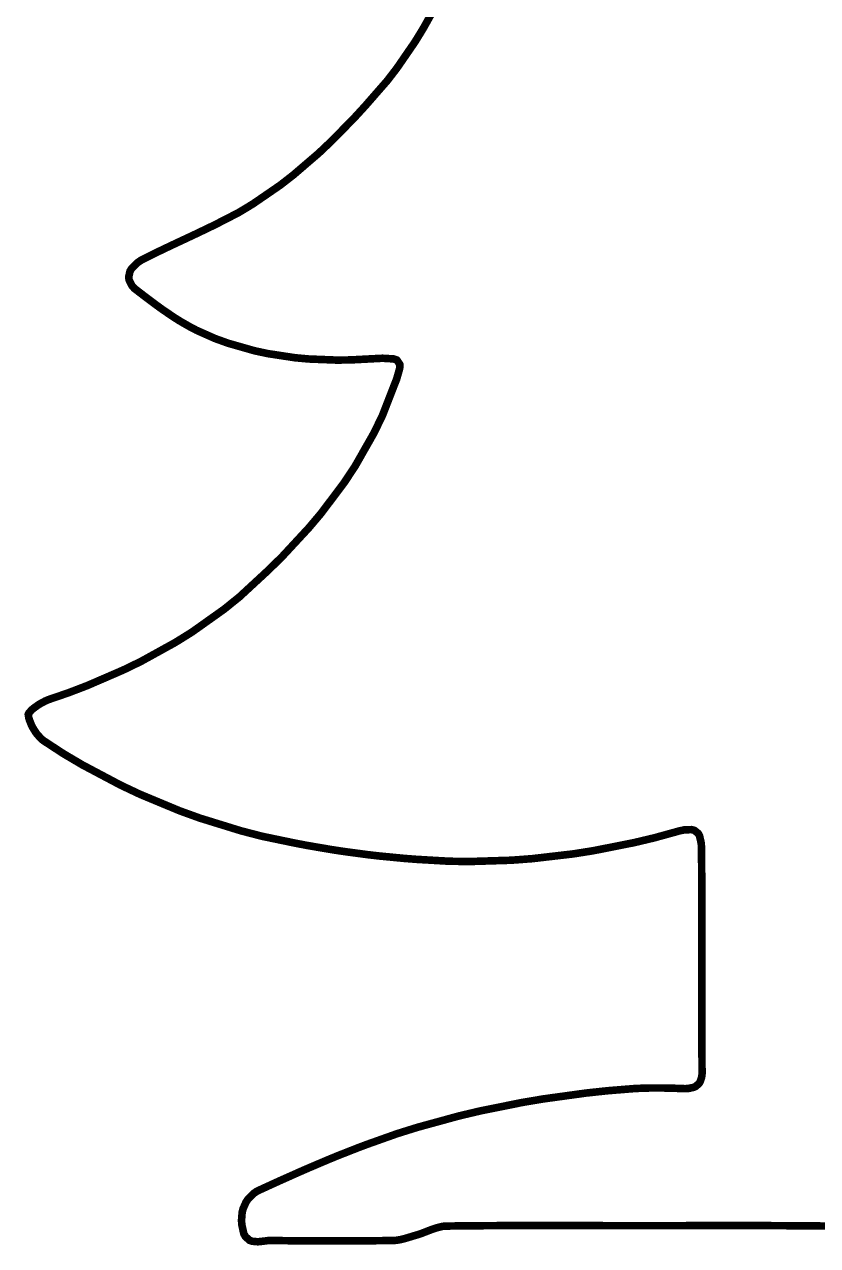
# Model space of a CAD drawing. Extents: x -52 to 52, y -140 to 13.
# Drawn here: x -52.1 to -2.3, y -140.2 to -63.4 of the extents above; entities that cross this region are included whole.
import ezdxf

# ---------------------------------------------------------------- set-up
doc = ezdxf.new("R2010")
doc.units = 0
doc.header["$MEASUREMENT"] = 0
doc.layers.get('0').update_dxf_attribs({"linetype": 'CONTINUOUS'})

msp = doc.modelspace()

# ---------------------------------------------------------------- linework, layer by layer
at = {"const_width": 0.478}
for points in [[(-27.067, -63.67), (-26.586, -62.809)], [(-27.584, -64.512), (-27.067, -63.67)], [(-28.712, -66.15), (-27.584, -64.512)], [(-29.323, -66.945), (-28.712, -66.15)], [(-29.992, -67.711), (-29.323, -66.945)], [(-30.694, -68.515), (-29.992, -67.711)], [(-31.409, -69.296), (-30.694, -68.515)], [(-32.147, -70.047), (-31.409, -69.296)], [(-32.886, -70.797), (-32.147, -70.047)], [(-33.646, -71.516), (-32.886, -70.797)], [(-35.231, -72.876), (-33.646, -71.516)], [(-36.054, -73.516), (-35.231, -72.876)], [(-36.917, -74.109), (-36.054, -73.516)], [(-38.684, -75.248), (-37.781, -74.702)], [(-37.781, -74.702), (-36.917, -74.109)], [(-39.636, -75.737), (-38.684, -75.248)], [(-41.26, -76.536), (-40.444, -76.144)], [(-40.444, -76.144), (-40.038, -75.944)], [(-40.038, -75.944), (-39.636, -75.737)], [(-42.49, -77.113), (-41.67, -76.729)], [(-41.67, -76.729), (-41.26, -76.536)], [(-44.125, -77.893), (-43.718, -77.695)], [(-43.718, -77.695), (-42.9, -77.305)], [(-42.9, -77.305), (-42.49, -77.113)], [(-45.222, -78.575), (-45.052, -78.406)], [(-45.052, -78.406), (-44.82, -78.246)], [(-44.82, -78.246), (-44.529, -78.098)], [(-44.529, -78.098), (-44.125, -77.893)], [(-45.585, -79.282), (-45.542, -79.102)], [(-45.564, -79.465), (-45.585, -79.282)], [(-45.542, -79.102), (-45.499, -78.921)], [(-45.499, -78.921), (-45.391, -78.744)], [(-45.391, -78.744), (-45.222, -78.575)], [(-45.475, -79.647), (-45.564, -79.465)], [(-45.387, -79.828), (-45.475, -79.647)], [(-45.231, -80.008), (-45.387, -79.828)], [(-45.006, -80.181), (-45.231, -80.008)], [(-44.687, -80.426), (-45.006, -80.181)], [(-44.366, -80.672), (-44.687, -80.426)], [(-44.04, -80.913), (-44.366, -80.672)], [(-43.714, -81.155), (-44.04, -80.913)], [(-43.384, -81.391), (-43.714, -81.155)], [(-43.048, -81.618), (-43.384, -81.391)], [(-42.712, -81.844), (-43.048, -81.618)], [(-42.371, -82.06), (-42.712, -81.844)], [(-41.674, -82.459), (-42.371, -82.06)], [(-41.319, -82.643), (-41.674, -82.459)], [(-40.955, -82.805), (-41.319, -82.643)], [(-40.15, -83.163), (-40.955, -82.805)], [(-39.33, -83.458), (-40.15, -83.163)], [(-38.5, -83.695), (-39.33, -83.458)], [(-37.669, -83.932), (-38.5, -83.695)], [(-36.827, -84.111), (-37.669, -83.932)], [(-35.123, -84.37), (-36.827, -84.111)], [(-34.263, -84.448), (-35.123, -84.37)], [(-32.526, -84.517), (-34.263, -84.448)], [(-31.651, -84.508), (-32.526, -84.517)], [(-30.77, -84.461), (-31.651, -84.508)], [(-30.116, -84.427), (-30.77, -84.461)], [(-29.628, -84.402), (-30.116, -84.427)], [(-29.28, -84.422), (-29.628, -84.402)], [(-28.931, -84.443), (-29.28, -84.422)], [(-28.722, -84.509), (-28.931, -84.443)], [(-28.625, -84.657), (-28.722, -84.509)], [(-28.528, -84.805), (-28.625, -84.657)], [(-28.741, -85.728), (-28.642, -85.381)], [(-28.642, -85.381), (-28.543, -85.034)], [(-28.543, -85.034), (-28.528, -84.805)], [(-29.165, -86.81), (-28.925, -86.193)], [(-28.925, -86.193), (-28.741, -85.728)], [(-29.619, -87.978), (-29.165, -86.81)], [(-30.153, -89.087), (-29.619, -87.978)], [(-31.357, -91.204), (-30.153, -89.087)], [(-32.027, -92.213), (-31.357, -91.204)], [(-32.754, -93.18), (-32.027, -92.213)], [(-33.48, -94.147), (-32.754, -93.18)], [(-34.263, -95.072), (-33.48, -94.147)], [(-35.917, -96.857), (-34.263, -95.072)], [(-36.788, -97.715), (-35.917, -96.857)], [(-37.692, -98.55), (-36.788, -97.715)], [(-38.619, -99.406), (-37.692, -98.55)], [(-39.589, -100.188), (-38.619, -99.406)], [(-41.607, -101.622), (-39.589, -100.188)], [(-43.732, -102.869), (-42.653, -102.273)], [(-42.653, -102.273), (-41.607, -101.622)], [(-44.811, -103.465), (-43.732, -102.869)], [(-45.923, -104.004), (-44.811, -103.465)], [(-48.2, -104.989), (-47.061, -104.497)], [(-47.061, -104.497), (-45.923, -104.004)], [(-50.552, -105.842), (-49.365, -105.435)], [(-49.365, -105.435), (-48.2, -104.989)], [(-51.301, -106.221), (-51.146, -106.124)], [(-51.146, -106.124), (-50.992, -106.041)], [(-50.992, -106.041), (-50.837, -105.958)], [(-50.837, -105.958), (-50.684, -105.888)], [(-50.684, -105.888), (-50.552, -105.842)], [(-51.904, -106.793), (-51.859, -106.708)], [(-51.893, -106.859), (-51.904, -106.793)], [(-51.867, -107.011), (-51.893, -106.859)], [(-51.859, -106.708), (-51.777, -106.614)], [(-51.777, -106.614), (-51.695, -106.521)], [(-51.695, -106.521), (-51.575, -106.419)], [(-51.575, -106.419), (-51.301, -106.221)], [(-51.821, -107.169), (-51.867, -107.011)], [(-51.693, -107.484), (-51.821, -107.169)], [(-51.612, -107.641), (-51.693, -107.484)], [(-51.518, -107.79), (-51.612, -107.641)], [(-51.424, -107.939), (-51.518, -107.79)], [(-51.317, -108.079), (-51.424, -107.939)], [(-51.201, -108.204), (-51.317, -108.079)], [(-51.085, -108.328), (-51.201, -108.204)], [(-50.959, -108.437), (-51.085, -108.328)], [(-50.829, -108.522), (-50.959, -108.437)], [(-49.68, -109.273), (-50.829, -108.522)], [(-48.505, -109.967), (-49.68, -109.273)], [(-46.105, -111.24), (-48.505, -109.967)], [(-44.88, -111.819), (-46.105, -111.24)], [(-42.382, -112.859), (-44.88, -111.819)], [(-41.109, -113.319), (-42.382, -112.859)], [(-38.517, -114.12), (-41.109, -113.319)], [(-37.198, -114.461), (-38.517, -114.12)], [(-35.856, -114.74), (-37.198, -114.461)], [(-12.532, -114.559), (-13.805, -114.862)], [(-11.266, -114.21), (-12.532, -114.559)], [(-10.92, -114.114), (-11.266, -114.21)], [(-10.64, -114.058), (-10.92, -114.114)], [(-10.191, -114.043), (-10.64, -114.058)], [(-10.022, -114.084), (-10.191, -114.043)], [(-9.896, -114.183), (-10.022, -114.084)], [(-9.77, -114.283), (-9.896, -114.183)], [(-9.687, -114.44), (-9.77, -114.283)], [(-9.635, -114.666), (-9.687, -114.44)], [(-35.106, -114.896), (-35.856, -114.74)], [(-34.352, -115.039), (-35.106, -114.896)], [(-33.594, -115.169), (-34.352, -115.039)], [(-32.836, -115.298), (-33.594, -115.169)], [(-32.075, -115.414), (-32.836, -115.298)], [(-30.549, -115.618), (-32.075, -115.414)], [(-16.36, -115.368), (-17.644, -115.571)], [(-13.805, -114.862), (-16.36, -115.368)], [(-9.583, -114.891), (-9.635, -114.666)], [(-9.562, -115.183), (-9.583, -114.891)], [(-9.56, -115.553), (-9.562, -115.183)], [(-29.785, -115.706), (-30.549, -115.618)], [(-29.019, -115.779), (-29.785, -115.706)], [(-28.254, -115.853), (-29.019, -115.779)], [(-27.489, -115.912), (-28.254, -115.853)], [(-26.724, -115.956), (-27.489, -115.912)], [(-25.416, -116.032), (-26.724, -115.956)], [(-24.113, -116.048), (-25.416, -116.032)], [(-21.515, -115.967), (-24.113, -116.048)], [(-20.221, -115.87), (-21.515, -115.967)], [(-17.644, -115.571), (-20.221, -115.87)], [(-9.552, -116.688), (-9.56, -115.553)], [(-9.548, -117.823), (-9.552, -116.688)], [(-9.546, -118.958), (-9.548, -117.823)], [(-9.544, -120.093), (-9.546, -118.958)], [(-9.544, -124.633), (-9.544, -120.093)], [(-9.543, -125.768), (-9.544, -124.633)], [(-9.541, -126.903), (-9.543, -125.768)], [(-9.537, -128.038), (-9.541, -126.903)], [(-9.53, -129.173), (-9.537, -128.038)], [(-9.528, -129.404), (-9.53, -129.173)], [(-9.73, -130.02), (-9.653, -129.902)], [(-9.653, -129.902), (-9.602, -129.748)], [(-9.602, -129.748), (-9.552, -129.594)], [(-9.552, -129.594), (-9.528, -129.404)], [(-19.501, -130.976), (-16.817, -130.607)], [(-16.817, -130.607), (-15.467, -130.462)], [(-15.467, -130.462), (-14.11, -130.352)], [(-14.11, -130.352), (-13.837, -130.33)], [(-13.837, -130.33), (-13.564, -130.315)], [(-13.564, -130.315), (-13.29, -130.305)], [(-13.29, -130.305), (-13.016, -130.295)], [(-13.016, -130.295), (-12.742, -130.29)], [(-12.742, -130.29), (-12.469, -130.289)], [(-12.469, -130.289), (-12.195, -130.289)], [(-12.195, -130.289), (-11.921, -130.292)], [(-11.921, -130.292), (-11.647, -130.298)], [(-11.647, -130.298), (-11.373, -130.304)], [(-11.373, -130.304), (-11.099, -130.313)], [(-11.099, -130.313), (-10.825, -130.324)], [(-10.825, -130.324), (-10.599, -130.332)], [(-10.599, -130.332), (-10.405, -130.323)], [(-10.405, -130.323), (-10.24, -130.289)], [(-10.24, -130.289), (-10.076, -130.255)], [(-10.076, -130.255), (-9.942, -130.196)], [(-9.942, -130.196), (-9.73, -130.02)], [(-23.486, -131.734), (-22.161, -131.467)], [(-22.161, -131.467), (-20.836, -131.2)], [(-20.836, -131.2), (-19.501, -130.976)], [(-27.413, -132.76), (-24.802, -132.045)], [(-24.802, -132.045), (-23.486, -131.734)], [(-28.707, -133.164), (-27.413, -132.76)], [(-31.225, -134.072), (-30.609, -133.84)], [(-30.609, -133.84), (-29.99, -133.62)], [(-29.99, -133.62), (-28.707, -133.164)], [(-33.06, -134.805), (-32.451, -134.554)], [(-32.451, -134.554), (-31.838, -134.313)], [(-31.838, -134.313), (-31.225, -134.072)], [(-34.877, -135.584), (-34.273, -135.32)], [(-34.273, -135.32), (-33.06, -134.805)], [(-36.681, -136.394), (-36.081, -136.121)], [(-36.081, -136.121), (-35.479, -135.853)], [(-35.479, -135.853), (-34.877, -135.584)], [(-37.898, -137.092), (-37.728, -136.923)], [(-37.728, -136.923), (-37.521, -136.78)], [(-37.521, -136.78), (-37.279, -136.669)], [(-37.279, -136.669), (-36.681, -136.394)], [(-38.394, -137.886), (-38.202, -137.455)], [(-38.202, -137.455), (-38.068, -137.26)], [(-38.068, -137.26), (-37.898, -137.092)], [(-38.49, -138.624), (-38.471, -138.373)], [(-38.471, -138.373), (-38.452, -138.122)], [(-38.452, -138.122), (-38.394, -137.886)], [(-38.47, -138.89), (-38.49, -138.624)], [(-38.41, -139.166), (-38.47, -138.89)], [(-38.347, -139.452), (-38.41, -139.166)], [(-26.544, -139.195), (-26.707, -139.254)], [(-26.382, -139.135), (-26.544, -139.195)], [(-26.219, -139.081), (-26.382, -139.135)], [(-25.894, -139.001), (-26.219, -139.081)], [(-25.731, -138.976), (-25.894, -139.001)], [(-25.567, -138.973), (-25.731, -138.976)], [(-24.59, -138.959), (-25.567, -138.973)], [(-23.613, -138.951), (-24.59, -138.959)], [(-21.659, -138.941), (-23.613, -138.951)], [(-20.682, -138.939), (-21.659, -138.941)], [(-18.728, -138.939), (-20.682, -138.939)], [(-17.751, -138.941), (-18.728, -138.939)], [(-14.819, -138.947), (-17.751, -138.941)], [(-13.842, -138.948), (-14.819, -138.947)], [(-12.835, -138.948), (-13.842, -138.948)], [(-11.829, -138.947), (-12.835, -138.948)], [(-9.815, -138.944), (-11.829, -138.947)], [(-8.808, -138.942), (-9.815, -138.944)], [(-6.795, -138.941), (-8.808, -138.942)], [(-5.788, -138.942), (-6.795, -138.941)], [(-4.781, -138.947), (-5.788, -138.942)], [(-3.775, -138.951), (-4.781, -138.947)], [(-2.768, -138.958), (-3.775, -138.951)], [(-1.761, -138.97), (-2.768, -138.958)], [(-38.242, -139.638), (-38.347, -139.452)], [(-38.108, -139.757), (-38.242, -139.638)], [(-37.975, -139.876), (-38.108, -139.757)], [(-37.813, -139.927), (-37.975, -139.876)], [(-37.639, -139.944), (-37.813, -139.927)], [(-37.464, -139.96), (-37.639, -139.944)], [(-37.278, -139.942), (-37.464, -139.96)], [(-37.093, -139.92), (-37.278, -139.942)], [(-36.908, -139.897), (-37.093, -139.92)], [(-36.726, -139.872), (-36.908, -139.897)], [(-36.562, -139.875), (-36.726, -139.872)], [(-35.931, -139.888), (-36.562, -139.875)], [(-35.299, -139.896), (-35.931, -139.888)], [(-34.668, -139.902), (-35.299, -139.896)], [(-34.036, -139.907), (-34.668, -139.902)], [(-33.404, -139.909), (-34.036, -139.907)], [(-32.773, -139.909), (-33.404, -139.909)], [(-32.141, -139.908), (-32.773, -139.909)], [(-31.509, -139.905), (-32.141, -139.908)], [(-30.246, -139.895), (-31.509, -139.905)], [(-29.614, -139.888), (-30.246, -139.895)], [(-28.983, -139.879), (-29.614, -139.888)], [(-28.861, -139.878), (-28.983, -139.879)], [(-28.738, -139.865), (-28.861, -139.878)], [(-28.616, -139.844), (-28.738, -139.865)], [(-28.494, -139.823), (-28.616, -139.844)], [(-28.372, -139.795), (-28.494, -139.823)], [(-28.128, -139.73), (-28.372, -139.795)], [(-28.007, -139.693), (-28.128, -139.73)], [(-27.885, -139.656), (-28.007, -139.693)], [(-27.764, -139.619), (-27.885, -139.656)], [(-27.643, -139.582), (-27.764, -139.619)], [(-27.523, -139.548), (-27.643, -139.582)], [(-27.359, -139.502), (-27.523, -139.548)], [(-27.196, -139.443), (-27.359, -139.502)], [(-26.87, -139.319), (-27.196, -139.443)], [(-26.707, -139.254), (-26.87, -139.319)]]:
    msp.add_lwpolyline(points, dxfattribs=at)
at = {"const_width": 0.239}
for points in [[(-27.171, -63.612, 1), (-26.963, -63.728)], [(-26.965, -63.733, 1), (-27.168, -63.608)], [(-27.685, -64.45, 1), (-27.482, -64.575)], [(-27.485, -64.58, 1), (-27.682, -64.445)], [(-28.81, -66.082, 1), (-28.613, -66.217)], [(-28.617, -66.222, 1), (-28.806, -66.077)], [(-29.417, -66.872, 1), (-29.228, -67.017)], [(-29.233, -67.023, 1), (-29.413, -66.866)], [(-30.082, -67.633, 1), (-29.902, -67.79)], [(-29.902, -67.79, 1), (-30.082, -67.633)], [(-30.783, -68.437, 1), (-30.604, -68.594)], [(-30.605, -68.596, 1), (-30.782, -68.435)], [(-31.497, -69.216, 1), (-31.321, -69.377)], [(-31.324, -69.38, 1), (-31.494, -69.213)], [(-32.232, -69.963, 1), (-32.062, -70.13)], [(-32.062, -70.13, 1), (-32.232, -69.963)], [(-32.971, -70.713, 1), (-32.8, -70.881)], [(-32.804, -70.883, 1), (-32.967, -70.71)], [(-33.728, -71.429, 1), (-33.564, -71.603)], [(-33.569, -71.607, 1), (-33.724, -71.425)], [(-35.308, -72.785, 1), (-35.153, -72.966)], [(-35.157, -72.97, 1), (-35.304, -72.781)], [(-36.127, -73.422, 1), (-35.981, -73.611)], [(-35.986, -73.615, 1), (-36.122, -73.418)], [(-37.848, -74.604, 1), (-37.713, -74.801)], [(-37.719, -74.804, 1), (-37.842, -74.6)], [(-36.985, -74.011, 1), (-36.85, -74.208)], [(-36.85, -74.208, 1), (-36.985, -74.011)], [(-38.745, -75.145, 1), (-38.622, -75.35)], [(-38.629, -75.354, 1), (-38.738, -75.141)], [(-40.497, -76.037, 1), (-40.391, -76.251)], [(-40.392, -76.252, 1), (-40.496, -76.036)], [(-40.093, -75.838, 1), (-39.983, -76.05)], [(-39.985, -76.051, 1), (-40.091, -75.837)], [(-39.69, -75.631, 1), (-39.581, -75.843)], [(-39.581, -75.843, 1), (-39.69, -75.631)], [(-41.721, -76.621, 1), (-41.619, -76.837)], [(-41.619, -76.837, 1), (-41.721, -76.621)], [(-41.312, -76.429, 1), (-41.208, -76.644)], [(-41.209, -76.644, 1), (-41.311, -76.428)], [(-43.769, -77.588, 1), (-43.666, -77.803)], [(-43.666, -77.803, 1), (-43.77, -77.588)], [(-42.951, -77.197, 1), (-42.85, -77.413)], [(-42.849, -77.413, 1), (-42.952, -77.197)], [(-42.541, -77.005, 1), (-42.44, -77.221)], [(-42.44, -77.221, 1), (-42.541, -77.005)], [(-45.12, -78.308, 1), (-44.984, -78.504)], [(-44.968, -78.491, 1), (-45.136, -78.322)], [(-44.874, -78.139, 1), (-44.766, -78.352)], [(-44.752, -78.344, 1), (-44.888, -78.148)], [(-44.582, -77.992, 1), (-44.475, -78.205)], [(-44.475, -78.205, 1), (-44.582, -77.992)], [(-44.177, -77.786, 1), (-44.073, -78.001)], [(-44.071, -78, 1), (-44.179, -77.787)], [(-45.467, -79.268, 1), (-45.704, -79.296)], [(-45.658, -79.074, 1), (-45.426, -79.129)], [(-45.426, -79.129, 1), (-45.658, -79.074)], [(-45.601, -78.859, 1), (-45.397, -78.983)], [(-45.383, -78.949, 1), (-45.615, -78.894)], [(-45.476, -78.66, 1), (-45.307, -78.829)], [(-45.289, -78.806, 1), (-45.493, -78.682)], [(-45.306, -78.491, 1), (-45.137, -78.66)], [(-45.137, -78.66, 1), (-45.306, -78.491)], [(-45.701, -79.254, 1), (-45.469, -79.309)], [(-45.457, -79.413, 1), (-45.671, -79.517)], [(-45.683, -79.479, 1), (-45.445, -79.451)], [(-45.368, -79.594, 1), (-45.583, -79.699)], [(-45.583, -79.699, 1), (-45.368, -79.594)], [(-45.297, -79.75, 1), (-45.477, -79.907)], [(-45.494, -79.881, 1), (-45.28, -79.776)], [(-45.158, -79.914, 1), (-45.304, -80.103)], [(-45.321, -80.086, 1), (-45.141, -79.93)], [(-44.933, -80.087, 1), (-45.078, -80.276)], [(-45.078, -80.276, 1), (-44.933, -80.087)], [(-44.615, -80.331, 1), (-44.76, -80.521)], [(-44.76, -80.521, 1), (-44.614, -80.331)], [(-44.295, -80.576, 1), (-44.437, -80.768)], [(-44.438, -80.767, 1), (-44.293, -80.577)], [(-43.969, -80.817, 1), (-44.111, -81.009)], [(-44.111, -81.009, 1), (-43.969, -80.817)], [(-43.644, -81.057, 1), (-43.783, -81.252)], [(-43.785, -81.251, 1), (-43.643, -81.059)], [(-43.317, -81.292, 1), (-43.45, -81.49)], [(-43.453, -81.488, 1), (-43.314, -81.294)], [(-42.981, -81.519, 1), (-43.115, -81.717)], [(-43.115, -81.717, 1), (-42.981, -81.519)], [(-42.648, -81.743, 1), (-42.776, -81.945)], [(-42.779, -81.943, 1), (-42.645, -81.745)], [(-42.311, -81.956, 1), (-42.43, -82.163)], [(-42.435, -82.161, 1), (-42.307, -81.959)], [(-41.619, -82.353, 1), (-41.729, -82.565)], [(-41.734, -82.563, 1), (-41.615, -82.356)], [(-41.27, -82.534, 1), (-41.367, -82.752)], [(-41.374, -82.749, 1), (-41.264, -82.537)], [(-40.907, -82.696, 1), (-41.004, -82.914)], [(-41.004, -82.914, 1), (-40.907, -82.696)], [(-40.109, -83.051, 1), (-40.19, -83.275)], [(-40.198, -83.272, 1), (-40.101, -83.054)], [(-39.298, -83.343, 1), (-39.363, -83.572)], [(-39.371, -83.57, 1), (-39.29, -83.345)], [(-38.467, -83.58, 1), (-38.532, -83.809)], [(-38.532, -83.809, 1), (-38.467, -83.58)], [(-37.644, -83.815, 1), (-37.694, -84.048)], [(-37.702, -84.046, 1), (-37.636, -83.817)], [(-36.809, -83.993, 1), (-36.845, -84.229)], [(-36.851, -84.228, 1), (-36.802, -83.995)], [(-35.113, -84.251, 1), (-35.134, -84.489)], [(-35.141, -84.488, 1), (-35.106, -84.252)], [(-34.258, -84.329, 1), (-34.267, -84.567)], [(-34.273, -84.567, 1), (-34.252, -84.329)], [(-32.527, -84.398, 1), (-32.525, -84.637)], [(-32.531, -84.636, 1), (-32.521, -84.398)], [(-31.657, -84.389, 1), (-31.644, -84.627)], [(-31.65, -84.627, 1), (-31.652, -84.389)], [(-30.777, -84.342, 1), (-30.764, -84.581)], [(-30.764, -84.581, 1), (-30.777, -84.342)], [(-30.122, -84.307, 1), (-30.109, -84.546)], [(-30.109, -84.546, 1), (-30.122, -84.307)], [(-29.621, -84.283, 1), (-29.635, -84.521)], [(-29.622, -84.521, 1), (-29.634, -84.283)], [(-29.272, -84.303, 1), (-29.286, -84.542)], [(-29.287, -84.542, 1), (-29.272, -84.303)], [(-28.895, -84.329, 1), (-28.967, -84.557)], [(-28.938, -84.562, 1), (-28.924, -84.324)], [(-28.622, -84.444, 1), (-28.822, -84.575)], [(-28.758, -84.623, 1), (-28.686, -84.396)], [(-28.525, -84.592, 1), (-28.725, -84.723)], [(-28.757, -85.349, 1), (-28.527, -85.414)], [(-28.527, -85.414, 1), (-28.757, -85.349)], [(-28.725, -84.723, 1), (-28.525, -84.592)], [(-28.662, -85.027, 1), (-28.424, -85.042)], [(-28.428, -85.067, 1), (-28.658, -85.002)], [(-28.409, -84.813, 1), (-28.647, -84.797)], [(-28.628, -84.871, 1), (-28.428, -84.739)], [(-28.814, -86.236, 1), (-29.036, -86.149)], [(-28.856, -85.695, 1), (-28.626, -85.761)], [(-28.63, -85.772, 1), (-28.852, -85.684)], [(-29.276, -86.767, 1), (-29.054, -86.854)], [(-29.054, -86.854, 1), (-29.276, -86.767)], [(-29.036, -86.149, 1), (-28.814, -86.236)], [(-29.73, -87.935, 1), (-29.507, -88.021)], [(-29.511, -88.03, 1), (-29.726, -87.926)], [(-30.26, -89.035, 1), (-30.045, -89.139)], [(-30.049, -89.146, 1), (-30.256, -89.028)], [(-31.461, -91.145, 1), (-31.253, -91.263)], [(-31.257, -91.27, 1), (-31.456, -91.138)], [(-32.127, -92.147, 1), (-31.928, -92.279)], [(-31.932, -92.284, 1), (-32.123, -92.141)], [(-32.849, -93.108, 1), (-32.658, -93.251)], [(-32.658, -93.251, 1), (-32.849, -93.108)], [(-33.576, -94.075, 1), (-33.385, -94.218)], [(-33.389, -94.224, 1), (-33.571, -94.07)], [(-34.354, -94.995, 1), (-34.172, -95.149)], [(-34.175, -95.153, 1), (-34.351, -94.991)], [(-36.005, -96.775, 1), (-35.829, -96.938)], [(-35.833, -96.941, 1), (-36.001, -96.772)], [(-36.872, -97.631, 1), (-36.704, -97.8)], [(-36.707, -97.803, 1), (-36.869, -97.628)], [(-37.773, -98.462, 1), (-37.611, -98.637)], [(-37.611, -98.637, 1), (-37.773, -98.462)], [(-38.7, -99.318, 1), (-38.538, -99.494)], [(-38.544, -99.499, 1), (-38.694, -99.313)], [(-39.664, -100.095, 1), (-39.514, -100.281)], [(-39.52, -100.285, 1), (-39.658, -100.091)], [(-42.716, -102.172, 1), (-42.59, -102.375)], [(-42.596, -102.378, 1), (-42.711, -102.169)], [(-41.676, -101.524, 1), (-41.537, -101.719)], [(-41.543, -101.723, 1), (-41.67, -101.52)], [(-43.79, -102.764, 1), (-43.675, -102.973)], [(-43.674, -102.973, 1), (-43.79, -102.764)], [(-44.869, -103.36, 1), (-44.754, -103.569)], [(-44.759, -103.572, 1), (-44.863, -103.357)], [(-47.109, -104.387, 1), (-47.014, -104.606)], [(-47.014, -104.606, 1), (-47.109, -104.387)], [(-45.975, -103.897, 1), (-45.871, -104.112)], [(-45.875, -104.114, 1), (-45.97, -103.895)], [(-49.326, -105.548, 1), (-49.404, -105.322)], [(-48.247, -104.88, 1), (-48.152, -105.099)], [(-48.157, -105.101, 1), (-48.242, -104.878)], [(-51.203, -106.019, 1), (-51.089, -106.229)], [(-51.083, -106.226, 1), (-51.209, -106.023)], [(-51.048, -105.936, 1), (-50.935, -106.146)], [(-50.935, -106.146, 1), (-51.048, -105.936)], [(-50.887, -105.849, 1), (-50.788, -106.066)], [(-50.781, -106.063, 1), (-50.894, -105.853)], [(-50.723, -105.775, 1), (-50.646, -106.001)], [(-50.635, -105.996, 1), (-50.734, -105.779)], [(-50.59, -105.729, 1), (-50.513, -105.955)], [(-50.513, -105.955, 1), (-50.59, -105.729)], [(-49.408, -105.323, 1), (-49.322, -105.546)], [(-51.786, -106.773, 1), (-52.022, -106.813)], [(-52.01, -106.737, 1), (-51.798, -106.849)], [(-51.775, -106.839, 1), (-52.011, -106.879)], [(-52.01, -106.879, 1), (-51.775, -106.839)], [(-51.949, -106.629, 1), (-51.769, -106.787)], [(-51.753, -106.764, 1), (-51.965, -106.652)], [(-51.866, -106.536, 1), (-51.687, -106.693)], [(-51.687, -106.693, 1), (-51.867, -106.536)], [(-51.772, -106.43, 1), (-51.617, -106.612)], [(-51.605, -106.6, 1), (-51.784, -106.442)], [(-51.645, -106.322, 1), (-51.505, -106.516)], [(-51.498, -106.51, 1), (-51.653, -106.328)], [(-51.364, -106.119, 1), (-51.238, -106.322)], [(-51.231, -106.318, 1), (-51.371, -106.124)], [(-51.753, -106.977, 1), (-51.982, -107.044)], [(-51.985, -107.03, 1), (-51.75, -106.991)], [(-51.71, -107.124, 1), (-51.931, -107.214)], [(-51.935, -107.203, 1), (-51.706, -107.135)], [(-51.587, -107.43, 1), (-51.799, -107.539)], [(-51.804, -107.529, 1), (-51.582, -107.44)], [(-51.511, -107.578, 1), (-51.713, -107.705)], [(-51.718, -107.696, 1), (-51.506, -107.587)], [(-51.417, -107.726, 1), (-51.619, -107.854)], [(-51.619, -107.854, 1), (-51.417, -107.726)], [(-51.329, -107.866, 1), (-51.519, -108.011)], [(-51.525, -108.003, 1), (-51.323, -107.875)], [(-51.23, -107.998, 1), (-51.404, -108.161)], [(-51.412, -108.152, 1), (-51.222, -108.007)], [(-51.113, -108.122, 1), (-51.288, -108.285)], [(-51.288, -108.285, 1), (-51.113, -108.122)], [(-51.006, -108.238, 1), (-51.163, -108.418)], [(-51.172, -108.41, 1), (-50.997, -108.247)], [(-50.894, -108.337, 1), (-51.025, -108.537)], [(-51.038, -108.527, 1), (-50.881, -108.347)], [(-50.764, -108.422, 1), (-50.895, -108.622)], [(-50.895, -108.622, 1), (-50.764, -108.422)], [(-49.62, -109.17, 1), (-49.741, -109.376)], [(-49.746, -109.373, 1), (-49.615, -109.173)], [(-48.449, -109.862, 1), (-48.561, -110.073)], [(-48.566, -110.07, 1), (-48.444, -109.864)], [(-46.054, -111.132, 1), (-46.156, -111.348)], [(-46.161, -111.346, 1), (-46.049, -111.135)], [(-44.834, -111.709, 1), (-44.926, -111.929)], [(-44.931, -111.927, 1), (-44.829, -111.711)], [(-42.341, -112.746, 1), (-42.422, -112.971)], [(-42.428, -112.969, 1), (-42.336, -112.748)], [(-41.073, -113.205, 1), (-41.144, -113.433)], [(-41.149, -113.432, 1), (-41.068, -113.207)], [(-38.487, -114.005, 1), (-38.546, -114.236)], [(-38.552, -114.235, 1), (-38.481, -114.006)], [(-37.173, -114.344, 1), (-37.222, -114.578)], [(-37.227, -114.577, 1), (-37.168, -114.345)], [(-12.564, -114.444, 1), (-12.501, -114.674)], [(-12.505, -114.675, 1), (-12.56, -114.443)], [(-11.298, -114.095, 1), (-11.235, -114.325)], [(-11.235, -114.325, 1), (-11.298, -114.095)], [(-10.943, -113.997, 1), (-10.896, -114.231)], [(-10.888, -114.229, 1), (-10.951, -113.999)], [(-10.644, -113.938, 1), (-10.636, -114.177)], [(-10.616, -114.175, 1), (-10.663, -113.941)], [(-10.163, -113.927, 1), (-10.22, -114.159)], [(-10.187, -114.162, 1), (-10.195, -113.923)], [(-9.948, -113.99, 1), (-10.096, -114.178)], [(-10.051, -114.2, 1), (-9.994, -113.968)], [(-9.822, -114.09, 1), (-9.97, -114.277)], [(-9.97, -114.277, 1), (-9.822, -114.09)], [(-9.665, -114.227, 1), (-9.876, -114.338)], [(-9.844, -114.377, 1), (-9.696, -114.189)], [(-9.571, -114.414, 1), (-9.804, -114.467)], [(-9.793, -114.496, 1), (-9.582, -114.385)], [(-35.832, -114.623, 1), (-35.881, -114.857)], [(-35.881, -114.857, 1), (-35.832, -114.623)], [(-35.084, -114.779, 1), (-35.129, -115.013)], [(-35.131, -115.013, 1), (-35.082, -114.779)], [(-34.331, -114.922, 1), (-34.372, -115.157)], [(-34.374, -115.156, 1), (-34.329, -114.922)], [(-33.574, -115.051, 1), (-33.614, -115.286)], [(-33.614, -115.286, 1), (-33.574, -115.051)], [(-32.818, -115.18, 1), (-32.854, -115.416)], [(-32.856, -115.416, 1), (-32.816, -115.18)], [(-32.059, -115.296, 1), (-32.091, -115.532)], [(-32.093, -115.532, 1), (-32.057, -115.296)], [(-16.383, -115.251, 1), (-16.337, -115.485)], [(-16.342, -115.486, 1), (-16.379, -115.25)], [(-13.832, -114.746, 1), (-13.777, -114.978)], [(-13.781, -114.979, 1), (-13.828, -114.745)], [(-9.519, -114.639, 1), (-9.752, -114.692)], [(-9.752, -114.692, 1), (-9.519, -114.639)], [(-9.464, -114.882, 1), (-9.702, -114.899)], [(-9.699, -114.917, 1), (-9.467, -114.864)], [(-9.443, -115.182, 1), (-9.681, -115.184)], [(-9.681, -115.192, 1), (-9.443, -115.175)], [(-30.536, -115.499, 1), (-30.563, -115.736)], [(-30.565, -115.736, 1), (-30.534, -115.499)], [(-29.773, -115.587, 1), (-29.796, -115.824)], [(-29.798, -115.824, 1), (-29.771, -115.587)], [(-29.008, -115.66, 1), (-29.031, -115.898)], [(-29.031, -115.898, 1), (-29.008, -115.66)], [(-28.245, -115.734, 1), (-28.263, -115.972)], [(-28.266, -115.971, 1), (-28.243, -115.734)], [(-27.482, -115.793, 1), (-27.495, -116.031)], [(-27.498, -116.031, 1), (-27.479, -115.793)], [(-26.717, -115.837, 1), (-26.731, -116.075)], [(-26.731, -116.075, 1), (-26.717, -115.837)], [(-25.415, -115.912, 1), (-25.417, -116.151)], [(-25.423, -116.151, 1), (-25.409, -115.913)], [(-24.116, -115.928, 1), (-24.109, -116.167)], [(-24.114, -116.167, 1), (-24.111, -115.928)], [(-21.524, -115.848, 1), (-21.506, -116.086)], [(-21.511, -116.087, 1), (-21.519, -115.848)], [(-20.235, -115.752, 1), (-20.207, -115.989)], [(-20.212, -115.989, 1), (-20.23, -115.751)], [(-17.662, -115.453, 1), (-17.625, -115.689)], [(-17.63, -115.689, 1), (-17.657, -115.452)], [(-9.44, -115.552, 1), (-9.679, -115.554)], [(-9.679, -115.554, 1), (-9.44, -115.552)], [(-9.433, -116.687, 1), (-9.671, -116.688)], [(-9.671, -116.689, 1), (-9.433, -116.687)], [(-9.429, -117.823, 1), (-9.668, -117.823)], [(-9.668, -117.823, 1), (-9.429, -117.822)], [(-9.427, -118.958, 1), (-9.666, -118.958)], [(-9.666, -118.958, 1), (-9.427, -118.958)], [(-9.425, -120.093, 1), (-9.664, -120.093)], [(-9.664, -120.093, 1), (-9.425, -120.093)], [(-9.425, -124.633, 1), (-9.664, -124.633)], [(-9.664, -124.633, 1), (-9.425, -124.633)], [(-9.423, -125.768, 1), (-9.662, -125.768)], [(-9.662, -125.768, 1), (-9.423, -125.768)], [(-9.421, -126.903, 1), (-9.66, -126.904)], [(-9.66, -126.903, 1), (-9.421, -126.903)], [(-9.418, -128.037, 1), (-9.656, -128.039)], [(-9.656, -128.039, 1), (-9.418, -128.038)], [(-9.411, -129.172, 1), (-9.649, -129.174)], [(-9.766, -129.865, 1), (-9.54, -129.939)], [(-9.553, -129.967, 1), (-9.753, -129.836)], [(-9.716, -129.711, 1), (-9.489, -129.785)], [(-9.489, -129.785, 1), (-9.716, -129.711)], [(-9.671, -129.579, 1), (-9.434, -129.609)], [(-9.439, -129.631, 1), (-9.666, -129.557)], [(-9.649, -129.174, 1), (-9.411, -129.172)], [(-9.648, -129.405, 1), (-9.409, -129.404)], [(-9.41, -129.419, 1), (-9.647, -129.39)], [(-16.83, -130.488, 1), (-16.804, -130.725)], [(-16.8, -130.725, 1), (-16.833, -130.488)], [(-15.476, -130.343, 1), (-15.457, -130.581)], [(-15.454, -130.58, 1), (-15.479, -130.343)], [(-14.12, -130.233, 1), (-14.1, -130.471)], [(-14.1, -130.471, 1), (-14.12, -130.233)], [(-13.844, -130.211, 1), (-13.83, -130.449)], [(-13.827, -130.449, 1), (-13.846, -130.211)], [(-13.568, -130.195, 1), (-13.559, -130.434)], [(-13.557, -130.434, 1), (-13.57, -130.196)], [(-13.294, -130.185, 1), (-13.285, -130.424)], [(-13.285, -130.424, 1), (-13.294, -130.185)], [(-13.018, -130.175, 1), (-13.014, -130.414)], [(-13.012, -130.414, 1), (-13.021, -130.175)], [(-12.743, -130.171, 1), (-12.742, -130.409)], [(-12.74, -130.409, 1), (-12.745, -130.171)], [(-12.469, -130.17, 1), (-12.468, -130.409)], [(-12.468, -130.409, 1), (-12.469, -130.17)], [(-12.193, -130.169, 1), (-12.196, -130.408)], [(-12.194, -130.408, 1), (-12.195, -130.169)], [(-11.918, -130.173, 1), (-11.924, -130.412)], [(-11.922, -130.412, 1), (-11.919, -130.173)], [(-11.644, -130.179, 1), (-11.649, -130.418)], [(-11.65, -130.418, 1), (-11.644, -130.179)], [(-11.369, -130.185, 1), (-11.377, -130.424)], [(-11.376, -130.424, 1), (-11.37, -130.185)], [(-11.094, -130.194, 1), (-11.103, -130.433)], [(-11.103, -130.433, 1), (-11.095, -130.194)], [(-10.821, -130.204, 1), (-10.83, -130.443)], [(-10.83, -130.443, 1), (-10.821, -130.204)], [(-10.605, -130.213, 1), (-10.593, -130.452)], [(-10.604, -130.452, 1), (-10.594, -130.213)], [(-10.429, -130.206, 1), (-10.38, -130.439)], [(-10.399, -130.442, 1), (-10.411, -130.203)], [(-10.264, -130.172, 1), (-10.216, -130.405)], [(-10.216, -130.405, 1), (-10.265, -130.172)], [(-10.124, -130.145, 1), (-10.028, -130.364)], [(-10.052, -130.371, 1), (-10.1, -130.138)], [(-10.018, -130.104, 1), (-9.865, -130.288)], [(-9.894, -130.306, 1), (-9.989, -130.087)], [(-9.83, -129.955, 1), (-9.63, -130.085)], [(-9.654, -130.112, 1), (-9.807, -129.928)], [(-22.185, -131.35, 1), (-22.138, -131.584)], [(-22.138, -131.584, 1), (-22.185, -131.35)], [(-20.856, -131.082, 1), (-20.816, -131.318)], [(-20.812, -131.317, 1), (-20.86, -131.083)], [(-19.518, -130.858, 1), (-19.485, -131.094)], [(-19.482, -131.094, 1), (-19.521, -130.858)], [(-24.83, -131.929, 1), (-24.775, -132.161)], [(-24.771, -132.16, 1), (-24.834, -131.93)], [(-23.51, -131.617, 1), (-23.463, -131.852)], [(-23.459, -131.851, 1), (-23.514, -131.618)], [(-27.444, -132.645, 1), (-27.381, -132.875)], [(-27.377, -132.874, 1), (-27.448, -132.646)], [(-30.649, -133.727, 1), (-30.569, -133.952)], [(-30.567, -133.952, 1), (-30.651, -133.728)], [(-30.029, -133.507, 1), (-29.95, -133.732)], [(-29.95, -133.732, 1), (-30.03, -133.507)], [(-28.743, -133.05, 1), (-28.672, -133.278)], [(-28.667, -133.277, 1), (-28.747, -133.052)], [(-32.494, -134.443, 1), (-32.407, -134.665)], [(-32.405, -134.665, 1), (-32.496, -134.444)], [(-31.882, -134.202, 1), (-31.794, -134.424)], [(-31.794, -134.424, 1), (-31.882, -134.202)], [(-31.267, -133.96, 1), (-31.183, -134.183)], [(-31.181, -134.183, 1), (-31.269, -133.961)], [(-34.32, -135.21, 1), (-34.227, -135.43)], [(-34.226, -135.429, 1), (-34.321, -135.21)], [(-33.105, -134.694, 1), (-33.015, -134.915)], [(-33.013, -134.915, 1), (-33.107, -134.695)], [(-36.13, -136.012, 1), (-36.032, -136.23)], [(-36.032, -136.23, 1), (-36.131, -136.013)], [(-35.528, -135.744, 1), (-35.431, -135.962)], [(-35.431, -135.962, 1), (-35.528, -135.744)], [(-34.925, -135.475, 1), (-34.829, -135.693)], [(-34.829, -135.693, 1), (-34.926, -135.475)], [(-37.644, -137.008, 1), (-37.811, -136.838)], [(-37.571, -136.672, 1), (-37.471, -136.889)], [(-37.453, -136.879, 1), (-37.589, -136.682)], [(-37.329, -136.561, 1), (-37.229, -136.778)], [(-37.229, -136.778, 1), (-37.329, -136.561)], [(-36.73, -136.286, 1), (-36.631, -136.503)], [(-36.631, -136.503, 1), (-36.731, -136.286)], [(-38.3, -137.387, 1), (-38.103, -137.523)], [(-38.093, -137.504, 1), (-38.311, -137.406)], [(-38.152, -137.175, 1), (-37.984, -137.345)], [(-37.969, -137.328, 1), (-38.166, -137.193)], [(-37.982, -137.007, 1), (-37.814, -137.176)], [(-37.814, -137.176, 1), (-37.982, -137.007)], [(-37.795, -136.825, 1), (-37.66, -137.021)], [(-38.352, -138.382, 1), (-38.59, -138.364)], [(-38.568, -138.093, 1), (-38.336, -138.15)], [(-38.333, -138.131, 1), (-38.571, -138.112)], [(-38.503, -137.837, 1), (-38.285, -137.934)], [(-38.278, -137.914, 1), (-38.51, -137.857)], [(-38.371, -138.615, 1), (-38.609, -138.633)], [(-38.609, -138.615, 1), (-38.371, -138.633)], [(-38.59, -138.364, 1), (-38.352, -138.382)], [(-38.353, -138.865, 1), (-38.587, -138.916)], [(-38.589, -138.899, 1), (-38.351, -138.881)], [(-38.293, -139.141, 1), (-38.526, -139.192)], [(-26.586, -139.082, 1), (-26.503, -139.307)], [(-26.503, -139.307, 1), (-26.586, -139.082)], [(-26.42, -139.022, 1), (-26.344, -139.248)], [(-26.341, -139.247, 1), (-26.423, -139.023)], [(-26.248, -138.965, 1), (-26.191, -139.197)], [(-26.181, -139.194, 1), (-26.257, -138.967)], [(-25.912, -138.883, 1), (-25.875, -139.119)], [(-25.865, -139.117, 1), (-25.922, -138.885)], [(-25.732, -138.856, 1), (-25.729, -139.095)], [(-25.712, -139.094, 1), (-25.749, -138.858)], [(-25.569, -138.854, 1), (-25.566, -139.093)], [(-25.566, -139.093, 1), (-25.569, -138.854)], [(-24.591, -138.84, 1), (-24.589, -139.079)], [(-24.589, -139.079, 1), (-24.592, -138.84)], [(-23.614, -138.831, 1), (-23.613, -139.07)], [(-23.612, -139.07, 1), (-23.614, -138.831)], [(-21.659, -138.821, 1), (-21.659, -139.06)], [(-21.659, -139.06, 1), (-21.66, -138.821)], [(-20.682, -138.82, 1), (-20.682, -139.058)], [(-20.682, -139.058, 1), (-20.682, -138.82)], [(-18.728, -138.82, 1), (-18.728, -139.059)], [(-18.728, -139.059, 1), (-18.728, -138.82)], [(-17.75, -138.822, 1), (-17.751, -139.061)], [(-17.751, -139.061, 1), (-17.75, -138.822)], [(-14.819, -138.828, 1), (-14.819, -139.067)], [(-14.82, -139.067, 1), (-14.819, -138.828)], [(-13.842, -138.828, 1), (-13.842, -139.067)], [(-13.842, -139.067, 1), (-13.842, -138.828)], [(-12.835, -138.829, 1), (-12.835, -139.067)], [(-12.835, -139.067, 1), (-12.835, -138.829)], [(-11.829, -138.827, 1), (-11.828, -139.066)], [(-11.828, -139.066, 1), (-11.829, -138.827)], [(-9.815, -138.824, 1), (-9.815, -139.063)], [(-9.815, -139.063, 1), (-9.815, -138.824)], [(-8.808, -138.822, 1), (-8.808, -139.061)], [(-8.808, -139.061, 1), (-8.808, -138.822)], [(-6.795, -138.822, 1), (-6.795, -139.061)], [(-6.795, -139.061, 1), (-6.795, -138.822)], [(-5.787, -138.823, 1), (-5.789, -139.062)], [(-5.788, -139.062, 1), (-5.788, -138.823)], [(-4.781, -138.827, 1), (-4.782, -139.066)], [(-4.782, -139.066, 1), (-4.781, -138.827)], [(-3.774, -138.831, 1), (-3.776, -139.07)], [(-3.775, -139.07, 1), (-3.774, -138.831)], [(-2.767, -138.839, 1), (-2.769, -139.077)], [(-2.769, -139.077, 1), (-2.767, -138.839)], [(-38.526, -139.192, 1), (-38.293, -139.141)], [(-38.244, -139.393, 1), (-38.451, -139.511)], [(-38.464, -139.477, 1), (-38.231, -139.426)], [(-38.162, -139.549, 1), (-38.321, -139.727)], [(-38.346, -139.697, 1), (-38.138, -139.579)], [(-38.029, -139.667, 1), (-38.187, -139.846)], [(-38.187, -139.846, 1), (-38.029, -139.667)], [(-37.938, -139.762, 1), (-38.011, -139.989)], [(-38.054, -139.965, 1), (-37.895, -139.786)], [(-37.802, -139.809, 1), (-37.824, -140.046)], [(-37.85, -140.041, 1), (-37.777, -139.814)], [(-37.627, -139.825, 1), (-37.65, -140.063)], [(-37.65, -140.063, 1), (-37.627, -139.825)], [(-37.476, -139.842, 1), (-37.452, -140.079)], [(-37.476, -140.079, 1), (-37.453, -139.841)], [(-37.292, -139.823, 1), (-37.263, -140.06)], [(-37.266, -140.06, 1), (-37.289, -139.823)], [(-37.107, -139.801, 1), (-37.079, -140.038)], [(-37.079, -140.038, 1), (-37.107, -139.801)], [(-36.925, -139.779, 1), (-36.892, -140.016)], [(-36.894, -140.016, 1), (-36.923, -139.779)], [(-36.724, -139.753, 1), (-36.729, -139.991)], [(-36.71, -139.99, 1), (-36.743, -139.754)], [(-36.56, -139.756, 1), (-36.565, -139.995)], [(-36.565, -139.995, 1), (-36.56, -139.756)], [(-35.929, -139.768, 1), (-35.932, -140.007)], [(-35.933, -140.007, 1), (-35.928, -139.768)], [(-35.298, -139.777, 1), (-35.3, -140.016)], [(-35.301, -140.016, 1), (-35.298, -139.777)], [(-34.667, -139.782, 1), (-34.669, -140.021)], [(-34.669, -140.021, 1), (-34.667, -139.782)], [(-34.036, -139.788, 1), (-34.036, -140.026)], [(-34.037, -140.026, 1), (-34.035, -139.788)], [(-33.404, -139.79, 1), (-33.404, -140.028)], [(-33.405, -140.028, 1), (-33.404, -139.79)], [(-32.773, -139.789, 1), (-32.773, -140.028)], [(-32.773, -140.028, 1), (-32.773, -139.789)], [(-32.142, -139.789, 1), (-32.14, -140.028)], [(-32.141, -140.028, 1), (-32.141, -139.789)], [(-31.51, -139.786, 1), (-31.508, -140.024)], [(-31.509, -140.024, 1), (-31.51, -139.786)], [(-30.247, -139.775, 1), (-30.244, -140.014)], [(-30.245, -140.014, 1), (-30.247, -139.775)], [(-29.616, -139.768, 1), (-29.613, -140.007)], [(-29.613, -140.007, 1), (-29.616, -139.768)], [(-28.984, -139.76, 1), (-28.981, -139.999)], [(-28.981, -139.999, 1), (-28.984, -139.76)], [(-28.873, -139.759, 1), (-28.848, -139.996)], [(-28.859, -139.997, 1), (-28.862, -139.758)], [(-28.758, -139.747, 1), (-28.718, -139.982)], [(-28.726, -139.983, 1), (-28.751, -139.746)], [(-28.636, -139.726, 1), (-28.596, -139.962)], [(-28.596, -139.962, 1), (-28.636, -139.726)], [(-28.521, -139.707, 1), (-28.467, -139.939)], [(-28.474, -139.941, 1), (-28.514, -139.705)], [(-28.403, -139.679, 1), (-28.341, -139.91)], [(-28.345, -139.911, 1), (-28.399, -139.678)], [(-28.163, -139.615, 1), (-28.094, -139.844)], [(-28.097, -139.845, 1), (-28.159, -139.614)], [(-28.041, -139.579, 1), (-27.972, -139.807)], [(-27.972, -139.807, 1), (-28.041, -139.579)], [(-27.92, -139.542, 1), (-27.851, -139.77)], [(-27.85, -139.77, 1), (-27.92, -139.542)], [(-27.799, -139.505, 1), (-27.729, -139.733)], [(-27.729, -139.733, 1), (-27.799, -139.505)], [(-27.676, -139.467, 1), (-27.611, -139.697)], [(-27.608, -139.696, 1), (-27.678, -139.468)], [(-27.555, -139.433, 1), (-27.491, -139.663)], [(-27.491, -139.663, 1), (-27.556, -139.433)], [(-27.399, -139.389, 1), (-27.319, -139.614)], [(-27.327, -139.617, 1), (-27.391, -139.387)], [(-27.238, -139.331, 1), (-27.153, -139.555)], [(-27.155, -139.555, 1), (-27.236, -139.331)], [(-26.914, -139.209, 1), (-26.825, -139.43)], [(-26.827, -139.431, 1), (-26.912, -139.208)], [(-26.748, -139.142, 1), (-26.666, -139.366)], [(-26.663, -139.365, 1), (-26.751, -139.143)]]:
    msp.add_lwpolyline(points, format="xyb", dxfattribs=at)

doc.saveas('drawing.dxf')
